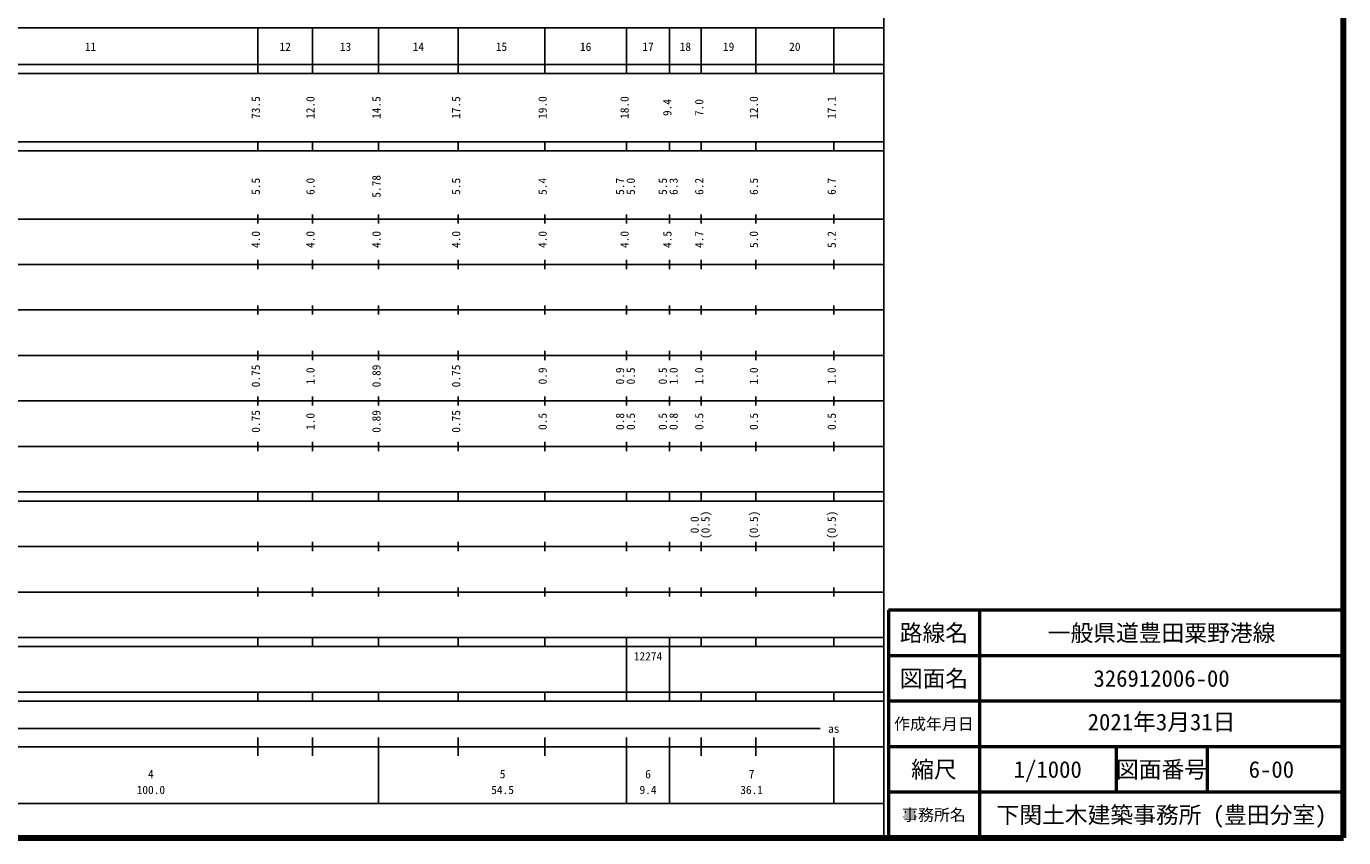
# Model space of a CAD drawing. Units: millimetres, scale not verified. Extents: x 40000 to 680000, y 20000 to 380000.
# Drawn here: x 390641 to 680000, y 20000 to 198357 of the extents above; entities that cross this region are included whole.
import ezdxf
from ezdxf.enums import TextEntityAlignment as Align

# ---------------------------------------------------------------- set-up
doc = ezdxf.new("R2010")
doc.units = ezdxf.units.MM
doc.header["$LTSCALE"] = 1000
for name, color, linetype, lineweight in [('M-TTL', 2, 'Continuous', 140), ('M-TTL-BAND', 7, 'Continuous', 25), ('M-TTL-FRAM', 2, 'Continuous', 50), ('M-TTL-LINE', 7, 'Continuous', 50), ('M-TTL-TXT', 7, 'Continuous', 50)]:
    doc.layers.add(name, color=color, linetype=linetype, lineweight=lineweight)
doc.styles.add('ＭＳ ゴシック', font='')
doc.styles.get('ＭＳ ゴシック').set_extended_font_data('MS Gothic')

msp = doc.modelspace()

# ---------------------------------------------------------------- linework, layer by layer
at = {"layer": 'M-TTL'}
for p, q in [((680000, 20000), (680000, 380000)), ((40000, 20000), (680000, 20000))]:
    msp.add_line(p, q, dxfattribs=at)
at = {"layer": 'M-TTL-BAND'}
for p, q in [((579000, 20000), (579000, 370000)), ((68000, 198000), (579000, 198000)), ((441500, 188000), (441500, 198000)), ((453500, 188000), (453500, 198000)), ((468000, 188000), (468000, 198000)), ((485500, 188000), (485500, 198000)), ((504500, 188000), (504500, 198000)), ((522500, 188000), (522500, 198000)), ((531900, 188000), (531900, 198000)), ((538900, 188000), (538900, 198000)), ((550900, 188000), (550900, 198000)), ((568000, 188000), (568000, 198000)), ((40000, 190000), (579000, 190000)), ((40000, 188000), (579000, 188000)), ((40000, 173000), (579000, 173000)), ((40000, 171000), (579000, 171000)), ((441500, 171000), (441500, 173000)), ((453500, 171000), (453500, 173000)), ((468000, 171000), (468000, 173000)), ((485500, 171000), (485500, 173000)), ((504500, 171000), (504500, 173000)), ((522500, 171000), (522500, 173000)), ((531900, 171000), (531900, 173000)), ((538900, 171000), (538900, 173000)), ((550900, 171000), (550900, 173000)), ((568000, 171000), (568000, 173000)), ((441500, 155000), (441500, 157000)), ((453500, 155000), (453500, 157000)), ((468000, 155000), (468000, 157000)), ((485500, 155000), (485500, 157000)), ((504500, 155000), (504500, 157000)), ((522500, 155000), (522500, 157000)), ((531900, 155000), (531900, 157000)), ((538900, 155000), (538900, 157000)), ((550900, 155000), (550900, 157000)), ((568000, 155000), (568000, 157000)), ((40000, 156000), (579000, 156000)), ((46000, 146000), (579000, 146000)), ((441500, 145000), (441500, 147000)), ((453500, 145000), (453500, 147000)), ((468000, 145000), (468000, 147000)), ((485500, 145000), (485500, 147000)), ((504500, 145000), (504500, 147000)), ((522500, 145000), (522500, 147000)), ((531900, 145000), (531900, 147000)), ((538900, 145000), (538900, 147000)), ((550900, 145000), (550900, 147000)), ((568000, 145000), (568000, 147000)), ((52000, 136000), (579000, 136000)), ((441500, 135000), (441500, 137000)), ((453500, 135000), (453500, 137000)), ((468000, 135000), (468000, 137000)), ((485500, 135000), (485500, 137000)), ((504500, 135000), (504500, 137000)), ((522500, 135000), (522500, 137000)), ((531900, 135000), (531900, 137000)), ((538900, 135000), (538900, 137000)), ((550900, 135000), (550900, 137000)), ((568000, 135000), (568000, 137000)), ((46000, 126000), (579000, 126000)), ((441500, 125000), (441500, 127000)), ((453500, 125000), (453500, 127000)), ((468000, 125000), (468000, 127000)), ((485500, 125000), (485500, 127000)), ((504500, 125000), (504500, 127000)), ((522500, 125000), (522500, 127000)), ((531900, 125000), (531900, 127000)), ((538900, 125000), (538900, 127000)), ((550900, 125000), (550900, 127000)), ((568000, 125000), (568000, 127000)), ((52000, 116000), (579000, 116000)), ((441500, 115000), (441500, 117000)), ((453500, 115000), (453500, 117000)), ((468000, 115000), (468000, 117000)), ((485500, 115000), (485500, 117000)), ((504500, 115000), (504500, 117000)), ((522500, 115000), (522500, 117000)), ((531900, 115000), (531900, 117000)), ((538900, 115000), (538900, 117000)), ((550900, 115000), (550900, 117000)), ((568000, 115000), (568000, 117000)), ((46000, 106000), (579000, 106000)), ((441500, 105000), (441500, 107000)), ((453500, 105000), (453500, 107000)), ((468000, 105000), (468000, 107000)), ((485500, 105000), (485500, 107000)), ((504500, 105000), (504500, 107000)), ((522500, 105000), (522500, 107000)), ((531900, 105000), (531900, 107000)), ((538900, 105000), (538900, 107000)), ((550900, 105000), (550900, 107000)), ((568000, 105000), (568000, 107000)), ((40000, 96000), (579000, 96000)), ((441500, 94000), (441500, 96000)), ((453500, 94000), (453500, 96000)), ((468000, 94000), (468000, 96000)), ((485500, 94000), (485500, 96000)), ((504500, 94000), (504500, 96000)), ((522500, 94000), (522500, 96000)), ((531900, 94000), (531900, 96000)), ((538900, 94000), (538900, 96000)), ((550900, 94000), (550900, 96000)), ((568000, 94000), (568000, 96000)), ((40000, 94000), (579000, 94000)), ((49000, 84000), (579000, 84000)), ((441500, 83000), (441500, 85000)), ((453500, 83000), (453500, 85000)), ((468000, 83000), (468000, 85000)), ((485500, 83000), (485500, 85000)), ((504500, 83000), (504500, 85000)), ((522500, 83000), (522500, 85000)), ((531900, 83000), (531900, 85000)), ((538900, 83000), (538900, 85000)), ((550900, 83000), (550900, 85000)), ((568000, 83000), (568000, 85000)), ((40000, 74000), (579000, 74000)), ((441500, 73000), (441500, 75000)), ((453500, 73000), (453500, 75000)), ((468000, 73000), (468000, 75000)), ((485500, 73000), (485500, 75000)), ((504500, 73000), (504500, 75000)), ((522500, 73000), (522500, 75000)), ((531900, 73000), (531900, 75000)), ((538900, 73000), (538900, 75000)), ((550900, 73000), (550900, 75000)), ((568000, 73000), (568000, 75000)), ((40000, 64000), (579000, 64000)), ((441500, 62000), (441500, 64000)), ((453500, 62000), (453500, 64000)), ((468000, 62000), (468000, 64000)), ((485500, 62000), (485500, 64000)), ((504500, 62000), (504500, 64000)), ((522500, 62000), (522500, 64000)), ((531900, 62000), (531900, 64000)), ((538900, 62000), (538900, 64000)), ((550900, 62000), (550900, 64000)), ((568000, 62000), (568000, 64000)), ((40000, 62000), (579000, 62000)), ((522500, 52000), (522500, 62000)), ((531900, 52000), (531900, 62000)), ((40000, 52000), (579000, 52000)), ((40000, 50000), (579000, 50000)), ((441500, 50000), (441500, 52000)), ((453500, 50000), (453500, 52000)), ((468000, 50000), (468000, 52000)), ((485500, 50000), (485500, 52000)), ((504500, 50000), (504500, 52000)), ((522500, 50000), (522500, 52000)), ((531900, 50000), (531900, 52000)), ((538900, 50000), (538900, 52000)), ((550900, 50000), (550900, 52000)), ((568000, 50000), (568000, 52000)), ((71000, 44000), (565000, 44000)), ((441500, 38000), (441500, 42000)), ((453500, 38000), (453500, 42000)), ((468000, 27500), (468000, 42000)), ((485500, 38000), (485500, 42000)), ((504500, 38000), (504500, 42000)), ((522500, 27500), (522500, 42000)), ((531900, 27500), (531900, 42000)), ((538900, 38000), (538900, 42000)), ((550900, 38000), (550900, 42000)), ((568000, 27500), (568000, 42000)), ((40000, 40000), (579000, 40000)), ((68000, 27500), (579000, 27500))]:
    msp.add_line(p, q, dxfattribs=at)
at = {"layer": 'M-TTL-FRAM'}
for p, q in [((580000, 70000), (580000, 20000)), ((680000, 70000), (580000, 70000))]:
    msp.add_line(p, q, dxfattribs=at)
at = {"layer": 'M-TTL-LINE'}
for p, q in [((600000, 70000), (600000, 20000)), ((680000, 60000), (580000, 60000)), ((680000, 50000), (580000, 50000)), ((680000, 40000), (580000, 40000)), ((630000, 40000), (630000, 30000)), ((650000, 40000), (650000, 30000)), ((680000, 30000), (580000, 30000))]:
    msp.add_line(p, q, dxfattribs=at)

# ---------------------------------------------------------------- texts
at = {"layer": 'M-TTL-BAND', "style": 'ＭＳ ゴシック'}
for s, p in [('11', (404750, 192405)), ('12', (447500, 192405)), ('13', (460750, 192405)), ('14', (476750, 192405)), ('15', (495000, 192405)), ('16', (513500, 192405)), ('17', (527200, 192405)), ('18', (535400, 192405)), ('19', (544900, 192405)), ('20', (559450, 192405)), ('as', (568000, 42500)), ('4', (418000, 32523)), ('5', (495250, 32523)), ('6', (527200, 32523)), ('7', (549950, 32523)), ('100.0', (418000, 29033)), ('54.5', (495250, 29033)), ('9.4', (527200, 29033)), ('36.1', (549950, 29033))]:
    msp.add_text(s, height=1833, dxfattribs=at).set_placement(p, align=Align.BOTTOM_CENTER)
for s, p in [('73.5', (442500, 180500)), ('12.0', (454500, 180500)), ('14.5', (469000, 180500)), ('17.5', (486500, 180500)), ('19.0', (505500, 180500)), ('18.0', (523500, 180500)), ('12.0', (551900, 180500)), ('17.1', (569000, 180500)), ('9.4', (532900, 180500)), ('7.0', (539900, 180500)), ('5.78', (469000, 163174)), ('5.4', (505500, 163174)), ('5.5', (442500, 163174)), ('6.0', (454500, 163174)), ('5.5', (486500, 163174)), ('5.7', (522500, 163174)), ('5.0', (524870, 163174)), ('5.5', (531900, 163174)), ('6.3', (534270, 163174)), ('6.2', (539900, 163174)), ('6.5', (551900, 163174)), ('6.7', (569000, 163174)), ('4.0', (442500, 151500)), ('4.0', (454500, 151500)), ('4.0', (469000, 151500)), ('4.0', (486500, 151500)), ('4.0', (505500, 151500)), ('4.0', (523500, 151500)), ('4.5', (532900, 151500)), ('4.7', (539900, 151500)), ('5.0', (551900, 151500)), ('5.2', (569000, 151500)), ('0.75', (442500, 121500)), ('1.0', (454500, 121500)), ('0.89', (469000, 121500)), ('0.75', (486500, 121500)), ('0.9', (505500, 121500)), ('0.9', (522500, 121500)), ('0.5', (524870, 121500)), ('0.5', (531900, 121500)), ('1.0', (534270, 121500)), ('1.0', (539900, 121500)), ('1.0', (551900, 121500)), ('1.0', (569000, 121500)), ('0.75', (442500, 111500)), ('1.0', (454500, 111500)), ('0.89', (469000, 111500)), ('0.75', (486500, 111500)), ('0.5', (505500, 111500)), ('0.8', (522500, 111500)), ('0.5', (524870, 111500)), ('0.5', (531900, 111500)), ('0.8', (534270, 111500)), ('0.5', (539900, 111500)), ('0.5', (551900, 111500)), ('0.5', (569000, 111500)), ('0.0', (538900, 88764)), ('(0.5)', (541270, 88764)), ('(0.5)', (551900, 88764)), ('(0.5)', (569000, 88764))]:
    msp.add_text(s, height=1833, rotation=90, dxfattribs=at).set_placement(p, align=Align.BOTTOM_CENTER)
msp.add_text('12274', height=1833, dxfattribs=at).set_placement((524075, 58405), align=Align.BOTTOM_LEFT)
at = {"layer": 'M-TTL-TXT', "style": 'ＭＳ ゴシック'}
for s, height, p in [('路線名', 3666, (590000, 65000)), ('路線名', 3666, (590000, 65000)), ('一般県道豊田粟野港線', 3666, (640000, 65000)), ('図面名', 3666, (590000, 55000)), ('図面名', 3666, (590000, 55000)), ('326912006-00', 3666, (640000, 55000)), ('作成年月日', 2566, (590000, 45000)), ('作成年月日', 2566, (590000, 45000)), ('縮尺', 3666, (590000, 35000)), ('縮尺', 3666, (590000, 35000)), ('1/1000', 3666, (615000, 35000)), ('図面番号', 3666, (640000, 35000)), ('図面番号', 3666, (640000, 35000)), ('6-00', 3666, (664125, 35000)), ('事務所名', 2566, (590000, 25000)), ('事務所名', 2566, (590000, 25000)), ('下関土木建築事務所 (豊田分室)', 3666, (640000, 25000))]:
    msp.add_text(s, height=height, dxfattribs=at).set_placement(p, align=Align.MIDDLE_CENTER)
msp.add_text('2021年3月31日', height=3666, dxfattribs=at).set_placement((640000, 42500), align=Align.BOTTOM_CENTER)

doc.saveas('drawing.dxf')
